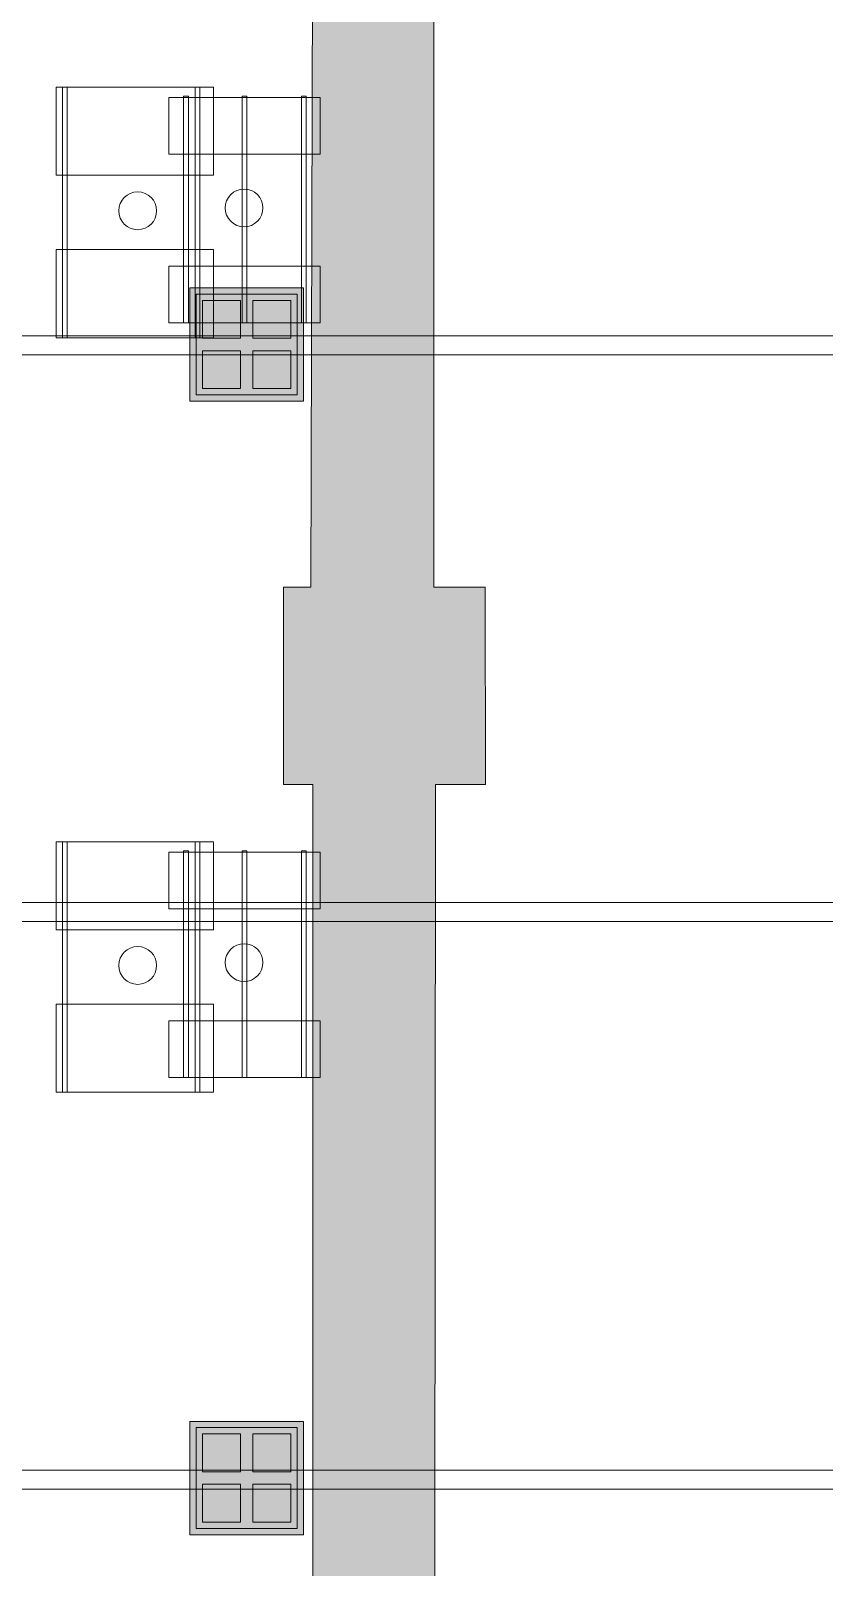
# Model space of a CAD drawing. Header units: inches. Extents: x -10671 to 1761, y -674 to 7170.
# Drawn here: x -3686.8 to -3435, y 1429.9 to 1918 of the extents above; entities that cross this region are included whole.
import ezdxf

# ---------------------------------------------------------------- set-up
doc = ezdxf.new("R2010")
doc.units = ezdxf.units.IN
doc.header["$LTSCALE"] = 19.2
doc.header["$MEASUREMENT"] = 0
for name, color, linetype, lineweight, true_color in [('DWG-bldg-utility box', 3, 'Continuous', 18, 0x00ff00), ('PDF', 6, 'Continuous', 5, 0xff00ff), ('Venue-Ceiling-HVAC', 7, 'Continuous', 5, 0xbbbbbb), ('Venue-Rigging Steel-High', 7, 'Continuous', 5, 0x800000)]:
    doc.layers.add(name, color=color, linetype=linetype, lineweight=lineweight, true_color=true_color)
doc.layers.add('Venue-Ceiling-Lights', color=7, linetype='Continuous', lineweight=5)
doc.layers.add('Venue-Floor Pockets', color=7, linetype='Continuous', lineweight=5)

# ---------------------------------------------------------------- blocks, each defined once
blk = doc.blocks.new('FLOORBOX')
at = {"layer": 'Venue-Floor Pockets', "linetype": 'Continuous', "lineweight": 0, "true_color": 0xaaaaaa}
blk.add_hatch(color=253, dxfattribs=at).paths.add_polyline_path([(-18, 18), (18, 18), (18, -18), (-18, -18)])
at = {"layer": 'Venue-Floor Pockets', "linetype": 'Continuous', "lineweight": 0, "true_color": 0xbbbbbb}
blk.add_hatch(color=9, dxfattribs=at).paths.add_polyline_path([(-16, 16), (16, 16), (16, -16), (-16, -16)])
at = {"layer": 'Venue-Floor Pockets', "linetype": 'Continuous', "lineweight": 0, "true_color": 0xdddddd}
for points in [[(-14, 14), (-2, 14), (-2, 2), (-14, 2)], [(2, 14), (14, 14), (14, 2), (2, 2)], [(-14, -2), (-2, -2), (-2, -14), (-14, -14)], [(2, -2), (14, -2), (14, -14), (2, -14)]]:
    blk.add_hatch(color=254, dxfattribs=at).paths.add_polyline_path(points)
at = {"layer": 'Venue-Floor Pockets', "color": 7, "linetype": 'Continuous', "lineweight": 5, "flags": 128}
for points in [[(-18, 18), (18, 18), (18, -18), (-18, -18)], [(-16, 16), (16, 16), (16, -16), (-16, -16)], [(-14, 14), (-2, 14), (-2, 2), (-14, 2)], [(2, 14), (14, 14), (14, 2), (2, 2)], [(-14, -2), (-2, -2), (-2, -14), (-14, -14)], [(2, -2), (14, -2), (14, -14), (2, -14)]]:
    blk.add_lwpolyline(points, close=True, dxfattribs=at)
blk = doc.blocks.new('Group-1766-1')
at = {"layer": 'PDF'}
for points, invisible_edges in [([(-3624.96, 1860.51, 398), (-3624.07, 1865.02, 398), (-3617.91, 1867.57, 398), (-3624.96, 1860.51, 398)], 15), ([(-3624.96, 1860.51, 398), (-3617.91, 1867.57, 398), (-3613.19, 1860.51, 398), (-3624.96, 1860.51, 398)], 15), ([(-3620.25, 1867.57, 388), (-3624.07, 1865.02, 388), (-3624.96, 1862.86, 388), (-3620.25, 1867.57, 388)], 15), ([(-3614.09, 1865.02, 388), (-3620.25, 1867.57, 388), (-3624.96, 1862.86, 388), (-3614.09, 1865.02, 388)], 15), ([(-3624.96, 1862.86, 398), (-3624.62, 1863.98, 398), (-3624.07, 1865.02, 398), (-3624.96, 1862.86, 398)], 12), ([(-3624.96, 1860.51, 398), (-3624.96, 1862.86, 398), (-3624.07, 1865.02, 398), (-3624.96, 1860.51, 398)], 15), ([(-3624.07, 1865.02, 388), (-3624.62, 1863.98, 388), (-3624.96, 1862.86, 388), (-3624.07, 1865.02, 388)], 12), ([(-3620.25, 1855.8, 388), (-3614.09, 1865.02, 388), (-3624.96, 1862.86, 388), (-3620.25, 1855.8, 388)], 15), ([(-3624.07, 1865.02, 398), (-3622.41, 1866.67, 398), (-3620.25, 1867.57, 398), (-3624.07, 1865.02, 398)], 15), ([(-3624.07, 1865.02, 398), (-3620.25, 1867.57, 398), (-3617.91, 1867.57, 398), (-3624.07, 1865.02, 398)], 15), ([(-3620.25, 1867.57, 388), (-3622.41, 1866.67, 388), (-3624.07, 1865.02, 388), (-3620.25, 1867.57, 388)], 15), ([(-3624.07, 1865.02, 398), (-3623.32, 1865.93, 398), (-3622.41, 1866.67, 398), (-3624.07, 1865.02, 398)], 12), ([(-3622.41, 1866.67, 388), (-3623.32, 1865.93, 388), (-3624.07, 1865.02, 388), (-3622.41, 1866.67, 388)], 12), ([(-3622.41, 1866.67, 398), (-3621.37, 1867.23, 398), (-3620.25, 1867.57, 398), (-3622.41, 1866.67, 398)], 12), ([(-3620.25, 1867.57, 388), (-3621.37, 1867.23, 388), (-3622.41, 1866.67, 388), (-3620.25, 1867.57, 388)], 12), ([(-3620.25, 1867.57, 398), (-3619.08, 1867.68, 398), (-3617.91, 1867.57, 398), (-3620.25, 1867.57, 398)], 12), ([(-3617.91, 1867.57, 388), (-3619.08, 1867.68, 388), (-3620.25, 1867.57, 388), (-3617.91, 1867.57, 388)], 12), ([(-3614.09, 1865.02, 388), (-3617.91, 1867.57, 388), (-3620.25, 1867.57, 388), (-3614.09, 1865.02, 388)], 15), ([(-3620.25, 1855.8, 388), (-3614.09, 1858.35, 388), (-3614.09, 1865.02, 388), (-3620.25, 1855.8, 388)], 15), ([(-3617.91, 1867.57, 398), (-3616.78, 1867.23, 398), (-3615.74, 1866.67, 398), (-3617.91, 1867.57, 398)], 12), ([(-3617.91, 1867.57, 398), (-3615.74, 1866.67, 398), (-3614.09, 1865.02, 398), (-3617.91, 1867.57, 398)], 15), ([(-3617.91, 1867.57, 398), (-3614.09, 1865.02, 398), (-3613.19, 1860.51, 398), (-3617.91, 1867.57, 398)], 15), ([(-3615.74, 1866.67, 388), (-3616.78, 1867.23, 388), (-3617.91, 1867.57, 388), (-3615.74, 1866.67, 388)], 12), ([(-3614.09, 1865.02, 388), (-3615.74, 1866.67, 388), (-3617.91, 1867.57, 388), (-3614.09, 1865.02, 388)], 15), ([(-3615.74, 1866.67, 398), (-3614.83, 1865.93, 398), (-3614.09, 1865.02, 398), (-3615.74, 1866.67, 398)], 12), ([(-3614.09, 1865.02, 388), (-3614.83, 1865.93, 388), (-3615.74, 1866.67, 388), (-3614.09, 1865.02, 388)], 12), ([(-3614.09, 1865.02, 398), (-3613.53, 1863.98, 398), (-3613.19, 1862.86, 398), (-3614.09, 1865.02, 398)], 12), ([(-3614.09, 1865.02, 398), (-3613.19, 1862.86, 398), (-3613.19, 1860.51, 398), (-3614.09, 1865.02, 398)], 15), ([(-3613.19, 1862.86, 388), (-3613.53, 1863.98, 388), (-3614.09, 1865.02, 388), (-3613.19, 1862.86, 388)], 12), ([(-3614.09, 1858.35, 388), (-3613.19, 1862.86, 388), (-3614.09, 1865.02, 388), (-3614.09, 1858.35, 388)], 15), ([(-3624.96, 1860.51, 398), (-3625.08, 1861.68, 398), (-3624.96, 1862.86, 398), (-3624.96, 1860.51, 398)], 12), ([(-3624.96, 1862.86, 388), (-3625.08, 1861.68, 388), (-3624.96, 1860.51, 388), (-3624.96, 1862.86, 388)], 12), ([(-3624.96, 1862.86, 388), (-3624.96, 1860.51, 388), (-3624.07, 1858.35, 388), (-3624.96, 1862.86, 388)], 15), ([(-3624.96, 1862.86, 388), (-3624.07, 1858.35, 388), (-3620.25, 1855.8, 388), (-3624.96, 1862.86, 388)], 15), ([(-3624.07, 1858.35, 398), (-3624.62, 1859.39, 398), (-3624.96, 1860.51, 398), (-3624.07, 1858.35, 398)], 12), ([(-3620.25, 1855.8, 398), (-3624.07, 1858.35, 398), (-3624.96, 1860.51, 398), (-3620.25, 1855.8, 398)], 15), ([(-3613.19, 1860.51, 398), (-3620.25, 1855.8, 398), (-3624.96, 1860.51, 398), (-3613.19, 1860.51, 398)], 15), ([(-3624.96, 1860.51, 388), (-3624.62, 1859.39, 388), (-3624.07, 1858.35, 388), (-3624.96, 1860.51, 388)], 12), ([(-3613.19, 1860.51, 398), (-3616.78, 1856.14, 398), (-3620.25, 1855.8, 398), (-3613.19, 1860.51, 398)], 15), ([(-3613.19, 1860.51, 398), (-3614.09, 1858.35, 398), (-3616.78, 1856.14, 398), (-3613.19, 1860.51, 398)], 15), ([(-3614.09, 1858.35, 388), (-3613.19, 1860.51, 388), (-3613.19, 1862.86, 388), (-3614.09, 1858.35, 388)], 15), ([(-3613.19, 1860.51, 398), (-3613.53, 1859.39, 398), (-3614.09, 1858.35, 398), (-3613.19, 1860.51, 398)], 12), ([(-3614.09, 1858.35, 388), (-3613.53, 1859.39, 388), (-3613.19, 1860.51, 388), (-3614.09, 1858.35, 388)], 12), ([(-3613.19, 1862.86, 398), (-3613.08, 1861.68, 398), (-3613.19, 1860.51, 398), (-3613.19, 1862.86, 398)], 12), ([(-3613.19, 1860.51, 388), (-3613.08, 1861.68, 388), (-3613.19, 1862.86, 388), (-3613.19, 1860.51, 388)], 12), ([(-3622.41, 1856.7, 398), (-3623.32, 1857.44, 398), (-3624.07, 1858.35, 398), (-3622.41, 1856.7, 398)], 12), ([(-3620.25, 1855.8, 398), (-3622.41, 1856.7, 398), (-3624.07, 1858.35, 398), (-3620.25, 1855.8, 398)], 15), ([(-3624.07, 1858.35, 388), (-3623.32, 1857.44, 388), (-3622.41, 1856.7, 388), (-3624.07, 1858.35, 388)], 12), ([(-3624.07, 1858.35, 388), (-3622.41, 1856.7, 388), (-3620.25, 1855.8, 388), (-3624.07, 1858.35, 388)], 15), ([(-3620.25, 1855.8, 398), (-3621.37, 1856.14, 398), (-3622.41, 1856.7, 398), (-3620.25, 1855.8, 398)], 12), ([(-3622.41, 1856.7, 388), (-3621.37, 1856.14, 388), (-3620.25, 1855.8, 388), (-3622.41, 1856.7, 388)], 12), ([(-3620.25, 1855.8, 388), (-3616.78, 1856.14, 388), (-3614.09, 1858.35, 388), (-3620.25, 1855.8, 388)], 15), ([(-3616.78, 1856.14, 398), (-3619.08, 1855.68, 398), (-3620.25, 1855.8, 398), (-3616.78, 1856.14, 398)], 13), ([(-3620.25, 1855.8, 388), (-3619.08, 1855.68, 388), (-3616.78, 1856.14, 388), (-3620.25, 1855.8, 388)], 14), ([(-3616.78, 1856.14, 398), (-3617.91, 1855.8, 398), (-3619.08, 1855.68, 398), (-3616.78, 1856.14, 398)], 12), ([(-3619.08, 1855.68, 388), (-3617.91, 1855.8, 388), (-3616.78, 1856.14, 388), (-3619.08, 1855.68, 388)], 12), ([(-3614.09, 1858.35, 398), (-3615.74, 1856.7, 398), (-3616.78, 1856.14, 398), (-3614.09, 1858.35, 398)], 13), ([(-3616.78, 1856.14, 388), (-3615.74, 1856.7, 388), (-3614.09, 1858.35, 388), (-3616.78, 1856.14, 388)], 14), ([(-3614.09, 1858.35, 398), (-3614.83, 1857.44, 398), (-3615.74, 1856.7, 398), (-3614.09, 1858.35, 398)], 12), ([(-3615.74, 1856.7, 388), (-3614.83, 1857.44, 388), (-3614.09, 1858.35, 388), (-3615.74, 1856.7, 388)], 12)]:
    blk.add_3dface(points, dxfattribs=dict(at, invisible_edges=invisible_edges))
for points in [[(-3624.62, 1863.98, 388), (-3624.62, 1863.98, 398), (-3624.07, 1865.02, 398), (-3624.07, 1865.02, 388)], [(-3624.07, 1865.02, 388), (-3624.07, 1865.02, 398), (-3623.32, 1865.93, 398), (-3623.32, 1865.93, 388)], [(-3623.32, 1865.93, 388), (-3623.32, 1865.93, 398), (-3622.41, 1866.67, 398), (-3622.41, 1866.67, 388)], [(-3622.41, 1866.67, 388), (-3622.41, 1866.67, 398), (-3621.37, 1867.23, 398), (-3621.37, 1867.23, 388)], [(-3621.37, 1867.23, 388), (-3621.37, 1867.23, 398), (-3620.25, 1867.57, 398), (-3620.25, 1867.57, 388)], [(-3620.25, 1867.57, 388), (-3620.25, 1867.57, 398), (-3619.08, 1867.68, 398), (-3619.08, 1867.68, 388)], [(-3619.08, 1867.68, 388), (-3619.08, 1867.68, 398), (-3617.91, 1867.57, 398), (-3617.91, 1867.57, 388)], [(-3617.91, 1867.57, 388), (-3617.91, 1867.57, 398), (-3616.78, 1867.23, 398), (-3616.78, 1867.23, 388)], [(-3616.78, 1867.23, 388), (-3616.78, 1867.23, 398), (-3615.74, 1866.67, 398), (-3615.74, 1866.67, 388)], [(-3615.74, 1866.67, 388), (-3615.74, 1866.67, 398), (-3614.83, 1865.93, 398), (-3614.83, 1865.93, 388)], [(-3614.83, 1865.93, 388), (-3614.83, 1865.93, 398), (-3614.09, 1865.02, 398), (-3614.09, 1865.02, 388)], [(-3614.09, 1865.02, 388), (-3614.09, 1865.02, 398), (-3613.53, 1863.98, 398), (-3613.53, 1863.98, 388)], [(-3625.08, 1861.68, 388), (-3625.08, 1861.68, 398), (-3624.96, 1862.86, 398), (-3624.96, 1862.86, 388)], [(-3624.96, 1860.51, 388), (-3624.96, 1860.51, 398), (-3625.08, 1861.68, 398), (-3625.08, 1861.68, 388)], [(-3624.96, 1862.86, 388), (-3624.96, 1862.86, 398), (-3624.62, 1863.98, 398), (-3624.62, 1863.98, 388)], [(-3624.62, 1859.39, 388), (-3624.62, 1859.39, 398), (-3624.96, 1860.51, 398), (-3624.96, 1860.51, 388)], [(-3624.07, 1858.35, 388), (-3624.07, 1858.35, 398), (-3624.62, 1859.39, 398), (-3624.62, 1859.39, 388)], [(-3613.53, 1859.39, 388), (-3613.53, 1859.39, 398), (-3614.09, 1858.35, 398), (-3614.09, 1858.35, 388)], [(-3613.53, 1863.98, 388), (-3613.53, 1863.98, 398), (-3613.19, 1862.86, 398), (-3613.19, 1862.86, 388)], [(-3613.19, 1860.51, 388), (-3613.19, 1860.51, 398), (-3613.53, 1859.39, 398), (-3613.53, 1859.39, 388)], [(-3613.19, 1862.86, 388), (-3613.19, 1862.86, 398), (-3613.08, 1861.68, 398), (-3613.08, 1861.68, 388)], [(-3613.08, 1861.68, 388), (-3613.08, 1861.68, 398), (-3613.19, 1860.51, 398), (-3613.19, 1860.51, 388)], [(-3623.32, 1857.44, 388), (-3623.32, 1857.44, 398), (-3624.07, 1858.35, 398), (-3624.07, 1858.35, 388)], [(-3622.41, 1856.7, 388), (-3622.41, 1856.7, 398), (-3623.32, 1857.44, 398), (-3623.32, 1857.44, 388)], [(-3621.37, 1856.14, 388), (-3621.37, 1856.14, 398), (-3622.41, 1856.7, 398), (-3622.41, 1856.7, 388)], [(-3620.25, 1855.8, 388), (-3620.25, 1855.8, 398), (-3621.37, 1856.14, 398), (-3621.37, 1856.14, 388)], [(-3619.08, 1855.68, 388), (-3619.08, 1855.68, 398), (-3620.25, 1855.8, 398), (-3620.25, 1855.8, 388)], [(-3617.91, 1855.8, 388), (-3617.91, 1855.8, 398), (-3619.08, 1855.68, 398), (-3619.08, 1855.68, 388)], [(-3616.78, 1856.14, 388), (-3616.78, 1856.14, 398), (-3617.91, 1855.8, 398), (-3617.91, 1855.8, 388)], [(-3615.74, 1856.7, 388), (-3615.74, 1856.7, 398), (-3616.78, 1856.14, 398), (-3616.78, 1856.14, 388)], [(-3614.83, 1857.44, 388), (-3614.83, 1857.44, 398), (-3615.74, 1856.7, 398), (-3615.74, 1856.7, 388)], [(-3614.09, 1858.35, 388), (-3614.09, 1858.35, 398), (-3614.83, 1857.44, 398), (-3614.83, 1857.44, 388)]]:
    blk.add_3dface(points, dxfattribs=at)
blk = doc.blocks.new('Group-1767-1')
at = {"layer": 'PDF'}
for points in [[(-3642.95, 1896.79, 393.91), (-3642.95, 1896.79, 397.91), (-3594.95, 1896.79, 397.91), (-3594.95, 1896.79, 393.91)], [(-3642.95, 1878.79, 393.91), (-3642.95, 1878.79, 397.91), (-3642.95, 1896.79, 397.91), (-3642.95, 1896.79, 393.91)], [(-3594.95, 1896.79, 397.91), (-3642.95, 1896.79, 397.91), (-3642.95, 1878.79, 397.91), (-3594.95, 1878.79, 397.91)], [(-3594.95, 1878.79, 393.91), (-3642.95, 1878.79, 393.91), (-3642.95, 1896.79, 393.91), (-3594.95, 1896.79, 393.91)], [(-3594.95, 1896.79, 393.91), (-3594.95, 1896.79, 397.91), (-3594.95, 1878.79, 397.91), (-3594.95, 1878.79, 393.91)], [(-3594.95, 1878.79, 393.91), (-3594.95, 1878.79, 397.91), (-3642.95, 1878.79, 397.91), (-3642.95, 1878.79, 393.91)]]:
    blk.add_3dface(points, dxfattribs=at)
blk = doc.blocks.new('Group-1768-1')
at = {"layer": 'PDF'}
for points in [[(-3600.85, 1897.18, 397.97), (-3600.85, 1897.18, 398.97), (-3599.35, 1897.18, 398.97), (-3599.35, 1897.18, 397.97)], [(-3600.85, 1825.18, 397.97), (-3600.85, 1825.18, 398.97), (-3600.85, 1897.18, 398.97), (-3600.85, 1897.18, 397.97)], [(-3599.35, 1897.18, 398.97), (-3600.85, 1897.18, 398.97), (-3600.85, 1825.18, 398.97), (-3599.35, 1825.18, 398.97)], [(-3599.35, 1825.18, 397.97), (-3600.85, 1825.18, 397.97), (-3600.85, 1897.18, 397.97), (-3599.35, 1897.18, 397.97)], [(-3599.35, 1897.18, 397.97), (-3599.35, 1897.18, 398.97), (-3599.35, 1825.18, 398.97), (-3599.35, 1825.18, 397.97)], [(-3599.35, 1825.18, 397.97), (-3599.35, 1825.18, 398.97), (-3600.85, 1825.18, 398.97), (-3600.85, 1825.18, 397.97)]]:
    blk.add_3dface(points, dxfattribs=at)
blk = doc.blocks.new('Group-1769-1')
at = {"layer": 'PDF'}
for points in [[(-3619.67, 1897.18, 397.97), (-3619.67, 1897.18, 398.97), (-3618.17, 1897.18, 398.97), (-3618.17, 1897.18, 397.97)], [(-3619.67, 1825.18, 397.97), (-3619.67, 1825.18, 398.97), (-3619.67, 1897.18, 398.97), (-3619.67, 1897.18, 397.97)], [(-3618.17, 1897.18, 398.97), (-3619.67, 1897.18, 398.97), (-3619.67, 1825.18, 398.97), (-3618.17, 1825.18, 398.97)], [(-3618.17, 1825.18, 397.97), (-3619.67, 1825.18, 397.97), (-3619.67, 1897.18, 397.97), (-3618.17, 1897.18, 397.97)], [(-3618.17, 1897.18, 397.97), (-3618.17, 1897.18, 398.97), (-3618.17, 1825.18, 398.97), (-3618.17, 1825.18, 397.97)], [(-3618.17, 1825.18, 397.97), (-3618.17, 1825.18, 398.97), (-3619.67, 1825.18, 398.97), (-3619.67, 1825.18, 397.97)]]:
    blk.add_3dface(points, dxfattribs=at)
blk = doc.blocks.new('Group-1770-1')
at = {"layer": 'PDF'}
for points in [[(-3638.26, 1897.18, 397.97), (-3638.26, 1897.18, 398.97), (-3636.76, 1897.18, 398.97), (-3636.76, 1897.18, 397.97)], [(-3638.26, 1825.18, 397.97), (-3638.26, 1825.18, 398.97), (-3638.26, 1897.18, 398.97), (-3638.26, 1897.18, 397.97)], [(-3636.76, 1897.18, 398.97), (-3638.26, 1897.18, 398.97), (-3638.26, 1825.18, 398.97), (-3636.76, 1825.18, 398.97)], [(-3636.76, 1825.18, 397.97), (-3638.26, 1825.18, 397.97), (-3638.26, 1897.18, 397.97), (-3636.76, 1897.18, 397.97)], [(-3636.76, 1897.18, 397.97), (-3636.76, 1897.18, 398.97), (-3636.76, 1825.18, 398.97), (-3636.76, 1825.18, 397.97)], [(-3636.76, 1825.18, 397.97), (-3636.76, 1825.18, 398.97), (-3638.26, 1825.18, 398.97), (-3638.26, 1825.18, 397.97)]]:
    blk.add_3dface(points, dxfattribs=at)
blk = doc.blocks.new('Group-1771-1')
at = {"layer": 'PDF'}
for points in [[(-3642.95, 1843.16, 393.91), (-3642.95, 1843.16, 397.91), (-3594.95, 1843.16, 397.91), (-3594.95, 1843.16, 393.91)], [(-3642.95, 1825.16, 393.91), (-3642.95, 1825.16, 397.91), (-3642.95, 1843.16, 397.91), (-3642.95, 1843.16, 393.91)], [(-3594.95, 1843.16, 397.91), (-3642.95, 1843.16, 397.91), (-3642.95, 1825.16, 397.91), (-3594.95, 1825.16, 397.91)], [(-3594.95, 1825.16, 393.91), (-3642.95, 1825.16, 393.91), (-3642.95, 1843.16, 393.91), (-3594.95, 1843.16, 393.91)], [(-3594.95, 1843.16, 393.91), (-3594.95, 1843.16, 397.91), (-3594.95, 1825.16, 397.91), (-3594.95, 1825.16, 393.91)], [(-3594.95, 1825.16, 393.91), (-3594.95, 1825.16, 397.91), (-3642.95, 1825.16, 397.91), (-3642.95, 1825.16, 393.91)]]:
    blk.add_3dface(points, dxfattribs=at)
blk = doc.blocks.new('Group-1772-1')
at = {"layer": 'PDF'}
for name in ['Group-1767-1', 'Group-1770-1', 'Group-1769-1', 'Group-1768-1', 'Group-1766-1', 'Group-1771-1']:
    blk.add_blockref(name, (0, 0), dxfattribs=at)
blk = doc.blocks.new('Group-1773-1')
at = {"layer": 'PDF'}
for points, invisible_edges in [([(-3624.96, 1623.17, 398), (-3624.62, 1624.3, 398), (-3624.07, 1625.34, 398), (-3624.96, 1623.17, 398)], 12), ([(-3624.62, 1619.71, 398), (-3624.96, 1623.17, 398), (-3624.07, 1625.34, 398), (-3624.62, 1619.71, 398)], 15), ([(-3624.07, 1625.34, 388), (-3624.62, 1624.3, 388), (-3624.96, 1623.17, 388), (-3624.07, 1625.34, 388)], 12), ([(-3624.07, 1625.34, 388), (-3624.96, 1623.17, 388), (-3624.62, 1619.71, 388), (-3624.07, 1625.34, 388)], 15), ([(-3624.62, 1619.71, 398), (-3624.07, 1625.34, 398), (-3616.78, 1627.55, 398), (-3624.62, 1619.71, 398)], 15), ([(-3616.78, 1627.55, 398), (-3615.74, 1617.01, 398), (-3624.62, 1619.71, 398), (-3616.78, 1627.55, 398)], 15), ([(-3624.07, 1625.34, 388), (-3624.62, 1619.71, 388), (-3617.91, 1616.12, 388), (-3624.07, 1625.34, 388)], 15), ([(-3624.07, 1625.34, 398), (-3622.41, 1626.99, 398), (-3620.25, 1627.89, 398), (-3624.07, 1625.34, 398)], 15), ([(-3624.07, 1625.34, 398), (-3620.25, 1627.89, 398), (-3616.78, 1627.55, 398), (-3624.07, 1625.34, 398)], 15), ([(-3620.25, 1627.89, 388), (-3622.41, 1626.99, 388), (-3624.07, 1625.34, 388), (-3620.25, 1627.89, 388)], 15), ([(-3616.78, 1627.55, 388), (-3620.25, 1627.89, 388), (-3624.07, 1625.34, 388), (-3616.78, 1627.55, 388)], 15), ([(-3613.19, 1623.17, 388), (-3616.78, 1627.55, 388), (-3624.07, 1625.34, 388), (-3613.19, 1623.17, 388)], 15), ([(-3624.07, 1625.34, 398), (-3623.32, 1626.25, 398), (-3622.41, 1626.99, 398), (-3624.07, 1625.34, 398)], 12), ([(-3622.41, 1626.99, 388), (-3623.32, 1626.25, 388), (-3624.07, 1625.34, 388), (-3622.41, 1626.99, 388)], 12), ([(-3617.91, 1616.12, 388), (-3613.19, 1623.17, 388), (-3624.07, 1625.34, 388), (-3617.91, 1616.12, 388)], 15), ([(-3622.41, 1626.99, 398), (-3621.37, 1627.55, 398), (-3620.25, 1627.89, 398), (-3622.41, 1626.99, 398)], 12), ([(-3620.25, 1627.89, 388), (-3621.37, 1627.55, 388), (-3622.41, 1626.99, 388), (-3620.25, 1627.89, 388)], 12), ([(-3620.25, 1627.89, 398), (-3619.08, 1628, 398), (-3616.78, 1627.55, 398), (-3620.25, 1627.89, 398)], 14), ([(-3616.78, 1627.55, 388), (-3619.08, 1628, 388), (-3620.25, 1627.89, 388), (-3616.78, 1627.55, 388)], 13), ([(-3619.08, 1628, 398), (-3617.91, 1627.89, 398), (-3616.78, 1627.55, 398), (-3619.08, 1628, 398)], 12), ([(-3616.78, 1627.55, 388), (-3617.91, 1627.89, 388), (-3619.08, 1628, 388), (-3616.78, 1627.55, 388)], 12), ([(-3616.78, 1627.55, 398), (-3615.74, 1626.99, 398), (-3614.09, 1625.34, 398), (-3616.78, 1627.55, 398)], 14), ([(-3616.78, 1627.55, 398), (-3614.09, 1625.34, 398), (-3613.19, 1623.17, 398), (-3616.78, 1627.55, 398)], 15), ([(-3616.78, 1627.55, 398), (-3613.19, 1623.17, 398), (-3615.74, 1617.01, 398), (-3616.78, 1627.55, 398)], 15), ([(-3614.09, 1625.34, 388), (-3615.74, 1626.99, 388), (-3616.78, 1627.55, 388), (-3614.09, 1625.34, 388)], 13), ([(-3613.19, 1623.17, 388), (-3614.09, 1625.34, 388), (-3616.78, 1627.55, 388), (-3613.19, 1623.17, 388)], 15), ([(-3615.74, 1626.99, 398), (-3614.83, 1626.25, 398), (-3614.09, 1625.34, 398), (-3615.74, 1626.99, 398)], 12), ([(-3614.09, 1625.34, 388), (-3614.83, 1626.25, 388), (-3615.74, 1626.99, 388), (-3614.09, 1625.34, 388)], 12), ([(-3614.09, 1625.34, 398), (-3613.53, 1624.3, 398), (-3613.19, 1623.17, 398), (-3614.09, 1625.34, 398)], 12), ([(-3613.19, 1623.17, 388), (-3613.53, 1624.3, 388), (-3614.09, 1625.34, 388), (-3613.19, 1623.17, 388)], 12), ([(-3624.96, 1620.83, 398), (-3625.08, 1622, 398), (-3624.96, 1623.17, 398), (-3624.96, 1620.83, 398)], 12), ([(-3624.96, 1623.17, 388), (-3625.08, 1622, 388), (-3624.96, 1620.83, 388), (-3624.96, 1623.17, 388)], 12), ([(-3624.62, 1619.71, 398), (-3624.96, 1620.83, 398), (-3624.96, 1623.17, 398), (-3624.62, 1619.71, 398)], 14), ([(-3624.96, 1623.17, 388), (-3624.96, 1620.83, 388), (-3624.62, 1619.71, 388), (-3624.96, 1623.17, 388)], 13), ([(-3617.91, 1616.12, 388), (-3613.53, 1619.71, 388), (-3613.19, 1623.17, 388), (-3617.91, 1616.12, 388)], 15), ([(-3613.19, 1623.17, 398), (-3613.53, 1619.71, 398), (-3615.74, 1617.01, 398), (-3613.19, 1623.17, 398)], 15), ([(-3613.19, 1623.17, 398), (-3613.19, 1620.83, 398), (-3613.53, 1619.71, 398), (-3613.19, 1623.17, 398)], 13), ([(-3613.53, 1619.71, 388), (-3613.19, 1620.83, 388), (-3613.19, 1623.17, 388), (-3613.53, 1619.71, 388)], 14), ([(-3613.19, 1623.17, 398), (-3613.08, 1622, 398), (-3613.19, 1620.83, 398), (-3613.19, 1623.17, 398)], 12), ([(-3613.19, 1620.83, 388), (-3613.08, 1622, 388), (-3613.19, 1623.17, 388), (-3613.19, 1620.83, 388)], 12), ([(-3623.32, 1617.76, 398), (-3624.07, 1618.67, 398), (-3624.62, 1619.71, 398), (-3623.32, 1617.76, 398)], 12), ([(-3622.41, 1617.01, 398), (-3623.32, 1617.76, 398), (-3624.62, 1619.71, 398), (-3622.41, 1617.01, 398)], 14), ([(-3620.25, 1616.12, 398), (-3622.41, 1617.01, 398), (-3624.62, 1619.71, 398), (-3620.25, 1616.12, 398)], 15), ([(-3615.74, 1617.01, 398), (-3620.25, 1616.12, 398), (-3624.62, 1619.71, 398), (-3615.74, 1617.01, 398)], 15), ([(-3624.62, 1619.71, 388), (-3624.07, 1618.67, 388), (-3623.32, 1617.76, 388), (-3624.62, 1619.71, 388)], 12), ([(-3624.62, 1619.71, 388), (-3623.32, 1617.76, 388), (-3622.41, 1617.01, 388), (-3624.62, 1619.71, 388)], 13), ([(-3624.62, 1619.71, 388), (-3622.41, 1617.01, 388), (-3617.91, 1616.12, 388), (-3624.62, 1619.71, 388)], 15), ([(-3620.25, 1616.12, 398), (-3621.37, 1616.46, 398), (-3622.41, 1617.01, 398), (-3620.25, 1616.12, 398)], 12), ([(-3622.41, 1617.01, 388), (-3621.37, 1616.46, 388), (-3620.25, 1616.12, 388), (-3622.41, 1617.01, 388)], 12), ([(-3622.41, 1617.01, 388), (-3620.25, 1616.12, 388), (-3617.91, 1616.12, 388), (-3622.41, 1617.01, 388)], 15), ([(-3615.74, 1617.01, 398), (-3617.91, 1616.12, 398), (-3620.25, 1616.12, 398), (-3615.74, 1617.01, 398)], 15), ([(-3617.91, 1616.12, 398), (-3619.08, 1616, 398), (-3620.25, 1616.12, 398), (-3617.91, 1616.12, 398)], 12), ([(-3620.25, 1616.12, 388), (-3619.08, 1616, 388), (-3617.91, 1616.12, 388), (-3620.25, 1616.12, 388)], 12), ([(-3617.91, 1616.12, 388), (-3615.74, 1617.01, 388), (-3613.53, 1619.71, 388), (-3617.91, 1616.12, 388)], 15), ([(-3615.74, 1617.01, 398), (-3616.78, 1616.46, 398), (-3617.91, 1616.12, 398), (-3615.74, 1617.01, 398)], 12), ([(-3617.91, 1616.12, 388), (-3616.78, 1616.46, 388), (-3615.74, 1617.01, 388), (-3617.91, 1616.12, 388)], 12), ([(-3613.53, 1619.71, 398), (-3614.83, 1617.76, 398), (-3615.74, 1617.01, 398), (-3613.53, 1619.71, 398)], 13), ([(-3615.74, 1617.01, 388), (-3614.83, 1617.76, 388), (-3613.53, 1619.71, 388), (-3615.74, 1617.01, 388)], 14), ([(-3613.53, 1619.71, 398), (-3614.09, 1618.67, 398), (-3614.83, 1617.76, 398), (-3613.53, 1619.71, 398)], 12), ([(-3614.83, 1617.76, 388), (-3614.09, 1618.67, 388), (-3613.53, 1619.71, 388), (-3614.83, 1617.76, 388)], 12)]:
    blk.add_3dface(points, dxfattribs=dict(at, invisible_edges=invisible_edges))
for points in [[(-3624.62, 1624.3, 388), (-3624.62, 1624.3, 398), (-3624.07, 1625.34, 398), (-3624.07, 1625.34, 388)], [(-3624.07, 1625.34, 388), (-3624.07, 1625.34, 398), (-3623.32, 1626.25, 398), (-3623.32, 1626.25, 388)], [(-3623.32, 1626.25, 388), (-3623.32, 1626.25, 398), (-3622.41, 1626.99, 398), (-3622.41, 1626.99, 388)], [(-3622.41, 1626.99, 388), (-3622.41, 1626.99, 398), (-3621.37, 1627.55, 398), (-3621.37, 1627.55, 388)], [(-3621.37, 1627.55, 388), (-3621.37, 1627.55, 398), (-3620.25, 1627.89, 398), (-3620.25, 1627.89, 388)], [(-3620.25, 1627.89, 388), (-3620.25, 1627.89, 398), (-3619.08, 1628, 398), (-3619.08, 1628, 388)], [(-3619.08, 1628, 388), (-3619.08, 1628, 398), (-3617.91, 1627.89, 398), (-3617.91, 1627.89, 388)], [(-3617.91, 1627.89, 388), (-3617.91, 1627.89, 398), (-3616.78, 1627.55, 398), (-3616.78, 1627.55, 388)], [(-3616.78, 1627.55, 388), (-3616.78, 1627.55, 398), (-3615.74, 1626.99, 398), (-3615.74, 1626.99, 388)], [(-3615.74, 1626.99, 388), (-3615.74, 1626.99, 398), (-3614.83, 1626.25, 398), (-3614.83, 1626.25, 388)], [(-3614.83, 1626.25, 388), (-3614.83, 1626.25, 398), (-3614.09, 1625.34, 398), (-3614.09, 1625.34, 388)], [(-3614.09, 1625.34, 388), (-3614.09, 1625.34, 398), (-3613.53, 1624.3, 398), (-3613.53, 1624.3, 388)], [(-3625.08, 1622, 388), (-3625.08, 1622, 398), (-3624.96, 1623.17, 398), (-3624.96, 1623.17, 388)], [(-3624.96, 1620.83, 388), (-3624.96, 1620.83, 398), (-3625.08, 1622, 398), (-3625.08, 1622, 388)], [(-3624.96, 1623.17, 388), (-3624.96, 1623.17, 398), (-3624.62, 1624.3, 398), (-3624.62, 1624.3, 388)], [(-3624.62, 1619.71, 388), (-3624.62, 1619.71, 398), (-3624.96, 1620.83, 398), (-3624.96, 1620.83, 388)], [(-3613.53, 1624.3, 388), (-3613.53, 1624.3, 398), (-3613.19, 1623.17, 398), (-3613.19, 1623.17, 388)], [(-3613.19, 1620.83, 388), (-3613.19, 1620.83, 398), (-3613.53, 1619.71, 398), (-3613.53, 1619.71, 388)], [(-3613.19, 1623.17, 388), (-3613.19, 1623.17, 398), (-3613.08, 1622, 398), (-3613.08, 1622, 388)], [(-3613.08, 1622, 388), (-3613.08, 1622, 398), (-3613.19, 1620.83, 398), (-3613.19, 1620.83, 388)], [(-3624.07, 1618.67, 388), (-3624.07, 1618.67, 398), (-3624.62, 1619.71, 398), (-3624.62, 1619.71, 388)], [(-3623.32, 1617.76, 388), (-3623.32, 1617.76, 398), (-3624.07, 1618.67, 398), (-3624.07, 1618.67, 388)], [(-3622.41, 1617.01, 388), (-3622.41, 1617.01, 398), (-3623.32, 1617.76, 398), (-3623.32, 1617.76, 388)], [(-3621.37, 1616.46, 388), (-3621.37, 1616.46, 398), (-3622.41, 1617.01, 398), (-3622.41, 1617.01, 388)], [(-3620.25, 1616.12, 388), (-3620.25, 1616.12, 398), (-3621.37, 1616.46, 398), (-3621.37, 1616.46, 388)], [(-3619.08, 1616, 388), (-3619.08, 1616, 398), (-3620.25, 1616.12, 398), (-3620.25, 1616.12, 388)], [(-3617.91, 1616.12, 388), (-3617.91, 1616.12, 398), (-3619.08, 1616, 398), (-3619.08, 1616, 388)], [(-3616.78, 1616.46, 388), (-3616.78, 1616.46, 398), (-3617.91, 1616.12, 398), (-3617.91, 1616.12, 388)], [(-3615.74, 1617.01, 388), (-3615.74, 1617.01, 398), (-3616.78, 1616.46, 398), (-3616.78, 1616.46, 388)], [(-3614.83, 1617.76, 388), (-3614.83, 1617.76, 398), (-3615.74, 1617.01, 398), (-3615.74, 1617.01, 388)], [(-3614.09, 1618.67, 388), (-3614.09, 1618.67, 398), (-3614.83, 1617.76, 398), (-3614.83, 1617.76, 388)], [(-3613.53, 1619.71, 388), (-3613.53, 1619.71, 398), (-3614.09, 1618.67, 398), (-3614.09, 1618.67, 388)]]:
    blk.add_3dface(points, dxfattribs=at)
blk = doc.blocks.new('Group-1774-1')
at = {"layer": 'PDF'}
for points in [[(-3642.95, 1657.11, 393.91), (-3642.95, 1657.11, 397.91), (-3594.95, 1657.11, 397.91), (-3594.95, 1657.11, 393.91)], [(-3642.95, 1639.11, 393.91), (-3642.95, 1639.11, 397.91), (-3642.95, 1657.11, 397.91), (-3642.95, 1657.11, 393.91)], [(-3594.95, 1657.11, 397.91), (-3642.95, 1657.11, 397.91), (-3642.95, 1639.11, 397.91), (-3594.95, 1639.11, 397.91)], [(-3594.95, 1639.11, 393.91), (-3642.95, 1639.11, 393.91), (-3642.95, 1657.11, 393.91), (-3594.95, 1657.11, 393.91)], [(-3594.95, 1657.11, 393.91), (-3594.95, 1657.11, 397.91), (-3594.95, 1639.11, 397.91), (-3594.95, 1639.11, 393.91)], [(-3594.95, 1639.11, 393.91), (-3594.95, 1639.11, 397.91), (-3642.95, 1639.11, 397.91), (-3642.95, 1639.11, 393.91)]]:
    blk.add_3dface(points, dxfattribs=at)
blk = doc.blocks.new('Group-1775-1')
at = {"layer": 'PDF'}
for points in [[(-3600.85, 1657.5, 397.97), (-3600.85, 1657.5, 398.97), (-3599.35, 1657.5, 398.97), (-3599.35, 1657.5, 397.97)], [(-3600.85, 1585.5, 397.97), (-3600.85, 1585.5, 398.97), (-3600.85, 1657.5, 398.97), (-3600.85, 1657.5, 397.97)], [(-3599.35, 1657.5, 398.97), (-3600.85, 1657.5, 398.97), (-3600.85, 1585.5, 398.97), (-3599.35, 1585.5, 398.97)], [(-3599.35, 1585.5, 397.97), (-3600.85, 1585.5, 397.97), (-3600.85, 1657.5, 397.97), (-3599.35, 1657.5, 397.97)], [(-3599.35, 1657.5, 397.97), (-3599.35, 1657.5, 398.97), (-3599.35, 1585.5, 398.97), (-3599.35, 1585.5, 397.97)], [(-3599.35, 1585.5, 397.97), (-3599.35, 1585.5, 398.97), (-3600.85, 1585.5, 398.97), (-3600.85, 1585.5, 397.97)]]:
    blk.add_3dface(points, dxfattribs=at)
blk = doc.blocks.new('Group-1776-1')
at = {"layer": 'PDF'}
for points in [[(-3619.67, 1657.5, 397.97), (-3619.67, 1657.5, 398.97), (-3618.17, 1657.5, 398.97), (-3618.17, 1657.5, 397.97)], [(-3619.67, 1585.5, 397.97), (-3619.67, 1585.5, 398.97), (-3619.67, 1657.5, 398.97), (-3619.67, 1657.5, 397.97)], [(-3618.17, 1657.5, 398.97), (-3619.67, 1657.5, 398.97), (-3619.67, 1585.5, 398.97), (-3618.17, 1585.5, 398.97)], [(-3618.17, 1585.5, 397.97), (-3619.67, 1585.5, 397.97), (-3619.67, 1657.5, 397.97), (-3618.17, 1657.5, 397.97)], [(-3618.17, 1657.5, 397.97), (-3618.17, 1657.5, 398.97), (-3618.17, 1585.5, 398.97), (-3618.17, 1585.5, 397.97)], [(-3618.17, 1585.5, 397.97), (-3618.17, 1585.5, 398.97), (-3619.67, 1585.5, 398.97), (-3619.67, 1585.5, 397.97)]]:
    blk.add_3dface(points, dxfattribs=at)
blk = doc.blocks.new('Group-1777-1')
at = {"layer": 'PDF'}
for points in [[(-3638.26, 1657.5, 397.97), (-3638.26, 1657.5, 398.97), (-3636.76, 1657.5, 398.97), (-3636.76, 1657.5, 397.97)], [(-3638.26, 1585.5, 397.97), (-3638.26, 1585.5, 398.97), (-3638.26, 1657.5, 398.97), (-3638.26, 1657.5, 397.97)], [(-3636.76, 1657.5, 398.97), (-3638.26, 1657.5, 398.97), (-3638.26, 1585.5, 398.97), (-3636.76, 1585.5, 398.97)], [(-3636.76, 1585.5, 397.97), (-3638.26, 1585.5, 397.97), (-3638.26, 1657.5, 397.97), (-3636.76, 1657.5, 397.97)], [(-3636.76, 1657.5, 397.97), (-3636.76, 1657.5, 398.97), (-3636.76, 1585.5, 398.97), (-3636.76, 1585.5, 397.97)], [(-3636.76, 1585.5, 397.97), (-3636.76, 1585.5, 398.97), (-3638.26, 1585.5, 398.97), (-3638.26, 1585.5, 397.97)]]:
    blk.add_3dface(points, dxfattribs=at)
blk = doc.blocks.new('Group-1778-1')
at = {"layer": 'PDF'}
for points in [[(-3642.95, 1603.48, 393.91), (-3642.95, 1603.48, 397.91), (-3594.95, 1603.48, 397.91), (-3594.95, 1603.48, 393.91)], [(-3642.95, 1585.48, 393.91), (-3642.95, 1585.48, 397.91), (-3642.95, 1603.48, 397.91), (-3642.95, 1603.48, 393.91)], [(-3594.95, 1603.48, 397.91), (-3642.95, 1603.48, 397.91), (-3642.95, 1585.48, 397.91), (-3594.95, 1585.48, 397.91)], [(-3594.95, 1585.48, 393.91), (-3642.95, 1585.48, 393.91), (-3642.95, 1603.48, 393.91), (-3594.95, 1603.48, 393.91)], [(-3594.95, 1603.48, 393.91), (-3594.95, 1603.48, 397.91), (-3594.95, 1585.48, 397.91), (-3594.95, 1585.48, 393.91)], [(-3594.95, 1585.48, 393.91), (-3594.95, 1585.48, 397.91), (-3642.95, 1585.48, 397.91), (-3642.95, 1585.48, 393.91)]]:
    blk.add_3dface(points, dxfattribs=at)
blk = doc.blocks.new('Group-1779-1')
at = {"layer": 'PDF'}
for name in ['Group-1774-1', 'Group-1777-1', 'Group-1776-1', 'Group-1775-1', 'Group-1773-1', 'Group-1778-1']:
    blk.add_blockref(name, (0, 0), dxfattribs=at)
blk = doc.blocks.new('Group-2748-1')
at = {"layer": 'Venue-Ceiling-Lights', "color": 7, "linetype": 'Continuous', "lineweight": 5, "flags": 128}
for points in [[(-3678.76, 1900.07), (-3628.76, 1900.07), (-3628.76, 1872.07), (-3678.76, 1872.07)], [(-3676.7, 1900.07), (-3675.2, 1900.07), (-3675.2, 1820.48), (-3676.7, 1820.48)], [(-3634.61, 1900.07), (-3633.11, 1900.07), (-3633.11, 1820.48), (-3634.61, 1820.48)], [(-3678.76, 1848.48), (-3628.76, 1848.48), (-3628.76, 1820.48), (-3678.76, 1820.48)]]:
    blk.add_lwpolyline(points, close=True, dxfattribs=at)
at = {"layer": 'Venue-Ceiling-Lights', "color": 7, "linetype": 'Continuous', "lineweight": 5}
blk.add_circle((-3652.84, 1860.78), 6, dxfattribs=at)
blk = doc.blocks.new('Group-2754-1')
at = {"layer": 'Venue-Ceiling-Lights', "color": 7, "linetype": 'Continuous', "lineweight": 5, "flags": 128}
for points in [[(-3678.76, 1660.38), (-3628.76, 1660.38), (-3628.76, 1632.38), (-3678.76, 1632.38)], [(-3676.7, 1660.38), (-3675.2, 1660.38), (-3675.2, 1580.8), (-3676.7, 1580.8)], [(-3634.61, 1660.38), (-3633.11, 1660.38), (-3633.11, 1580.8), (-3634.61, 1580.8)], [(-3678.76, 1608.8), (-3628.76, 1608.8), (-3628.76, 1580.8), (-3678.76, 1580.8)]]:
    blk.add_lwpolyline(points, close=True, dxfattribs=at)
at = {"layer": 'Venue-Ceiling-Lights', "color": 7, "linetype": 'Continuous', "lineweight": 5}
blk.add_circle((-3652.84, 1621.09), 6, dxfattribs=at)

msp = doc.modelspace()

# ---------------------------------------------------------------- hatches: boundary and pattern name
at = {"layer": 'Venue-Ceiling-HVAC', "linetype": 'Continuous', "lineweight": 0, "true_color": 0xbbbbbb}
msp.add_hatch(color=9, dxfattribs=at).paths.add_polyline_path([(-3296.07, 3907.5), (-3561.23, 3907.5), (-3561.47, 3907.45), (-3597.74, 3907.54), (-3597.29, 3637.84), (-3606.6, 3637.67), (-3606.6, 3575.08), (-3597.29, 3575.11), (-3597.29, 3491), (-3597.29, 2944.47), (-3606.6, 2944.47), (-3606.98, 2881.77), (-3597.3, 2881.77), (-3596.11, 2221.94), (-3606.6, 2221.94), (-3606.6, 2161.94), (-3596.7, 2161.94), (-3597.89, 1741.27), (-3606.6, 1741.27), (-3606.61, 1678.56), (-3597.29, 1678.56), (-3597.29, 1043.67), (-3606.6, 1043.67), (-3606.6, 981.62), (-3542.98, 980.96), (-3542.98, 1043.67), (-3558.92, 1043.67), (-3558.36, 1678.56), (-3542.49, 1678.56), (-3542.61, 1741.27), (-3558.85, 1741.27), (-3558.89, 2159.23), (-3542.42, 2159.23), (-3542.61, 2221.94), (-3561.35, 2221.94), (-3561.35, 2881.76), (-3542.92, 2881.76), (-3542.92, 2944.47), (-3558.98, 2944.47), (-3558.91, 3575.13), (-3542.98, 3575.13), (-3542.98, 3637.84), (-3558.88, 3637.84), (-3558.85, 3870.11), (-3296.07, 3870.12)])

# ---------------------------------------------------------------- linework, layer by layer
at = {"layer": 'Venue-Ceiling-HVAC', "flags": 128}
msp.add_lwpolyline([(-3597.3, 2881.77), (-3596.11, 2221.94), (-3606.6, 2221.94), (-3606.6, 2161.94), (-3596.7, 2161.94), (-3597.89, 1741.27), (-3606.6, 1741.27), (-3606.61, 1678.56), (-3597.29, 1678.56), (-3597.29, 1043.67), (-3606.6, 1043.67), (-3606.6, 981.62), (-3542.98, 980.96), (-3542.98, 1043.67), (-3558.92, 1043.67), (-3558.36, 1678.56), (-3542.49, 1678.56), (-3542.61, 1741.27), (-3558.85, 1741.27), (-3558.89, 2159.23), (-3542.42, 2159.23), (-3542.61, 2221.94), (-3561.35, 2221.94), (-3561.35, 2881.76)], dxfattribs=at)
at = {"layer": 'Venue-Rigging Steel-High'}
for p, q in [((-3975.08, 1821.04), (-2552.03, 1821.04)), ((-3975.08, 1815.04), (-2552.03, 1815.04)), ((-3975.08, 1641.04), (-2552.03, 1641.04)), ((-3975.08, 1635.04), (-2552.03, 1635.04)), ((-3975.08, 1460.74), (-2552.03, 1460.74)), ((-3975.08, 1454.74), (-2552.03, 1454.74))]:
    msp.add_line(p, q, dxfattribs=at)

# ---------------------------------------------------------------- block references
at = {"layer": 'DWG-bldg-utility box', "rotation": 90}
for p in [(-3618.26, 1818.29), (-3618.26, 1458.29)]:
    msp.add_blockref('FLOORBOX', p, dxfattribs=at)
at = {"layer": 'PDF'}
for name in ['Group-1772-1', 'Group-1779-1']:
    msp.add_blockref(name, (0, 0), dxfattribs=at)
at = {"layer": 'Venue-Ceiling-Lights', "color": 7}
for name in ['Group-2748-1', 'Group-2754-1']:
    msp.add_blockref(name, (0, 0), dxfattribs=at)

doc.saveas('drawing.dxf')
